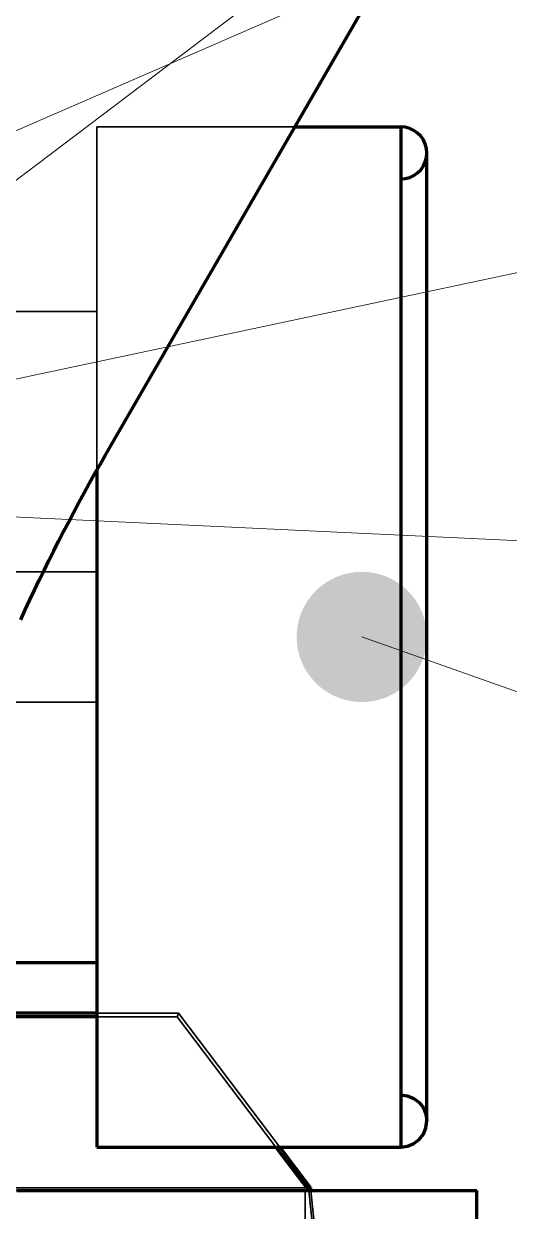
# Model space of a CAD drawing. Header units: millimetres. Extents: x 0 to 2382, y 0 to 420.
# Drawn here: x 1006.72 to 1011.19, y 346.25 to 357.19 of the extents above; entities that cross this region are included whole.
import ezdxf

# ---------------------------------------------------------------- set-up
doc = ezdxf.new("R2010")
doc.units = ezdxf.units.MM
doc.linetypes.add('IRAM-E-TRAZOS', pattern=[5, 4, -1])
for name, color, linetype, lineweight in [('01-VISIBLE', 7, 'CONTINUOUS', 70), ('02-OCULTA', 4, 'IRAM-E-TRAZOS', 35), ('08-FINA', 5, 'CONTINUOUS', 18)]:
    doc.layers.add(name, color=color, linetype=linetype, lineweight=lineweight)

msp = doc.modelspace()

# ---------------------------------------------------------------- hatches: boundary and pattern name
at = {"layer": '08-FINA'}
h = msp.add_hatch(color=7, dxfattribs=at)
h.dxf.hatch_style = 1
edge = h.paths.add_edge_path()
edge.add_arc((1009.832, 351.543), 0.6, 0, 360)

# ---------------------------------------------------------------- linework, layer by layer
at = {"layer": '01-VISIBLE'}
for points in [[(1007.471, 353.22), (1012.791, 362.436)], [(1012.791, 362.436), (1009.216, 356.243)], [(1009.216, 356.243), (1010.192, 356.243)], [(1010.192, 356.243), (1010.192, 356.143), (1010.192, 356.043), (1010.192, 355.943), (1010.192, 355.843), (1010.192, 355.743), (1010.192, 355.643), (1010.192, 355.543), (1010.192, 355.443), (1010.192, 355.343), (1010.192, 355.243), (1010.192, 355.143), (1010.192, 355.043), (1010.192, 354.943), (1010.192, 354.843), (1010.192, 354.743), (1010.192, 354.643), (1010.192, 354.543), (1010.192, 354.443), (1010.192, 354.343), (1010.192, 354.243), (1010.192, 354.143), (1010.192, 354.043), (1010.192, 353.943), (1010.192, 353.843), (1010.192, 353.743), (1010.192, 353.643), (1010.192, 353.543), (1010.192, 353.443), (1010.192, 353.343), (1010.192, 353.243), (1010.192, 353.143), (1010.192, 353.043), (1010.192, 352.943), (1010.192, 352.843), (1010.192, 352.743), (1010.192, 352.643), (1010.192, 352.543), (1010.192, 352.443), (1010.192, 352.343), (1010.192, 352.243), (1010.192, 352.143), (1010.192, 352.043), (1010.192, 351.943), (1010.192, 351.843), (1010.192, 351.743), (1010.192, 351.643), (1010.192, 351.543), (1010.192, 351.443), (1010.192, 351.343), (1010.192, 351.243), (1010.192, 351.143), (1010.192, 351.043), (1010.192, 350.943), (1010.192, 350.843), (1010.192, 350.743), (1010.192, 350.643), (1010.192, 350.543), (1010.192, 350.443), (1010.192, 350.343), (1010.192, 350.243), (1010.192, 350.143), (1010.192, 350.043), (1010.192, 349.943), (1010.192, 349.843), (1010.192, 349.743), (1010.192, 349.643), (1010.192, 349.543), (1010.192, 349.443), (1010.192, 349.343), (1010.192, 349.243), (1010.192, 349.143), (1010.192, 349.043), (1010.192, 348.943), (1010.192, 348.843), (1010.192, 348.743), (1010.192, 348.643), (1010.192, 348.543), (1010.192, 348.443), (1010.192, 348.343), (1010.192, 348.243), (1010.192, 348.143), (1010.192, 348.043), (1010.192, 347.943), (1010.192, 347.843), (1010.192, 347.743), (1010.192, 347.643), (1010.192, 347.543), (1010.192, 347.443), (1010.192, 347.343), (1010.192, 347.243), (1010.192, 347.143), (1010.192, 347.043), (1010.192, 346.943), (1010.192, 346.843)], [(1010.192, 355.763), (1010.233, 355.766), (1010.274, 355.777), (1010.312, 355.795), (1010.346, 355.819), (1010.376, 355.848), (1010.4, 355.883), (1010.417, 355.921), (1010.428, 355.961), (1010.432, 356.003), (1010.428, 356.044), (1010.417, 356.085), (1010.4, 356.123), (1010.376, 356.157), (1010.346, 356.186), (1010.312, 356.21), (1010.274, 356.228), (1010.233, 356.239), (1010.192, 356.243)], [(1010.432, 347.083), (1010.432, 347.183), (1010.432, 347.283), (1010.432, 347.383), (1010.432, 347.483), (1010.432, 347.584), (1010.432, 347.684), (1010.432, 347.784), (1010.432, 347.884), (1010.432, 347.985), (1010.432, 348.085), (1010.432, 348.185), (1010.432, 348.285), (1010.432, 348.386), (1010.432, 348.486), (1010.432, 348.586), (1010.432, 348.686), (1010.432, 348.786), (1010.432, 348.887), (1010.432, 348.987), (1010.432, 349.087), (1010.432, 349.187), (1010.432, 349.288), (1010.432, 349.388), (1010.432, 349.488), (1010.432, 349.588), (1010.432, 349.688), (1010.432, 349.789), (1010.432, 349.889), (1010.432, 349.989), (1010.432, 350.089), (1010.432, 350.19), (1010.432, 350.29), (1010.432, 350.39), (1010.432, 350.49), (1010.432, 350.59), (1010.432, 350.691), (1010.432, 350.791), (1010.432, 350.891), (1010.432, 350.991), (1010.432, 351.092), (1010.432, 351.192), (1010.432, 351.292), (1010.432, 351.392), (1010.432, 351.492), (1010.432, 351.593), (1010.432, 351.693), (1010.432, 351.793), (1010.432, 351.893), (1010.432, 351.994), (1010.432, 352.094), (1010.432, 352.194), (1010.432, 352.294), (1010.432, 352.395), (1010.432, 352.495), (1010.432, 352.595), (1010.432, 352.695), (1010.432, 352.795), (1010.432, 352.896), (1010.432, 352.996), (1010.432, 353.096), (1010.432, 353.196), (1010.432, 353.297), (1010.432, 353.397), (1010.432, 353.497), (1010.432, 353.597), (1010.432, 353.697), (1010.432, 353.798), (1010.432, 353.898), (1010.432, 353.998), (1010.432, 354.098), (1010.432, 354.199), (1010.432, 354.299), (1010.432, 354.399), (1010.432, 354.499), (1010.432, 354.599), (1010.432, 354.7), (1010.432, 354.8), (1010.432, 354.9), (1010.432, 355), (1010.432, 355.101), (1010.432, 355.201), (1010.432, 355.301), (1010.432, 355.401), (1010.432, 355.501), (1010.432, 355.602), (1010.432, 355.702), (1010.432, 355.802), (1010.432, 355.902), (1010.432, 356.003)], [(1010.432, 347.083), (1010.432, 347.183), (1010.432, 347.283), (1010.432, 347.383), (1010.432, 347.483), (1010.432, 347.584), (1010.432, 347.684), (1010.432, 347.784), (1010.432, 347.884), (1010.432, 347.985), (1010.432, 348.085), (1010.432, 348.185), (1010.432, 348.285), (1010.432, 348.386), (1010.432, 348.486), (1010.432, 348.586), (1010.432, 348.686), (1010.432, 348.786), (1010.432, 348.887), (1010.432, 348.987), (1010.432, 349.087), (1010.432, 349.187), (1010.432, 349.288), (1010.432, 349.388), (1010.432, 349.488), (1010.432, 349.588), (1010.432, 349.688), (1010.432, 349.789), (1010.432, 349.889), (1010.432, 349.989), (1010.432, 350.089), (1010.432, 350.19), (1010.432, 350.29), (1010.432, 350.39), (1010.432, 350.49), (1010.432, 350.59), (1010.432, 350.691), (1010.432, 350.791), (1010.432, 350.891), (1010.432, 350.991), (1010.432, 351.092), (1010.432, 351.192), (1010.432, 351.292), (1010.432, 351.392), (1010.432, 351.492), (1010.432, 351.593), (1010.432, 351.693), (1010.432, 351.793), (1010.432, 351.893), (1010.432, 351.994), (1010.432, 352.094), (1010.432, 352.194), (1010.432, 352.294), (1010.432, 352.395), (1010.432, 352.495), (1010.432, 352.595), (1010.432, 352.695), (1010.432, 352.795), (1010.432, 352.896), (1010.432, 352.996), (1010.432, 353.096), (1010.432, 353.196), (1010.432, 353.297), (1010.432, 353.397), (1010.432, 353.497), (1010.432, 353.597), (1010.432, 353.697), (1010.432, 353.798), (1010.432, 353.898), (1010.432, 353.998), (1010.432, 354.098), (1010.432, 354.199), (1010.432, 354.299), (1010.432, 354.399), (1010.432, 354.499), (1010.432, 354.599), (1010.432, 354.7), (1010.432, 354.8), (1010.432, 354.9), (1010.432, 355), (1010.432, 355.101), (1010.432, 355.201), (1010.432, 355.301), (1010.432, 355.401), (1010.432, 355.501), (1010.432, 355.602), (1010.432, 355.702), (1010.432, 355.802), (1010.432, 355.902), (1010.432, 356.003)], [(1006.691, 351.702), (1006.732, 351.793), (1006.775, 351.884), (1006.817, 351.975), (1006.861, 352.066), (1006.905, 352.156), (1006.949, 352.246), (1006.994, 352.336), (1007.039, 352.426), (1007.085, 352.515), (1007.132, 352.604), (1007.179, 352.693), (1007.226, 352.782), (1007.274, 352.87), (1007.322, 352.958), (1007.371, 353.046), (1007.421, 353.133), (1007.471, 353.22)], [(1007.392, 353.082), (1007.392, 352.981), (1007.392, 352.88), (1007.392, 352.78), (1007.392, 352.679), (1007.392, 352.578), (1007.392, 352.478), (1007.392, 352.377), (1007.392, 352.277), (1007.392, 352.176), (1007.392, 352.075), (1007.392, 351.975), (1007.392, 351.874), (1007.392, 351.773), (1007.392, 351.673), (1007.392, 351.572), (1007.392, 351.472), (1007.392, 351.371), (1007.392, 351.27), (1007.392, 351.17), (1007.392, 351.069), (1007.392, 350.968), (1007.392, 350.868), (1007.392, 350.767), (1007.392, 350.667), (1007.392, 350.566), (1007.392, 350.465), (1007.392, 350.365), (1007.392, 350.264), (1007.392, 350.163), (1007.392, 350.063), (1007.392, 349.962), (1007.392, 349.861), (1007.392, 349.761), (1007.392, 349.66), (1007.392, 349.56), (1007.392, 349.459), (1007.392, 349.358), (1007.392, 349.258), (1007.392, 349.157), (1007.392, 349.056), (1007.392, 348.956), (1007.392, 348.855), (1007.392, 348.755), (1007.392, 348.654), (1007.392, 348.553), (1007.392, 348.453), (1007.392, 348.352), (1007.392, 348.251), (1007.392, 348.151), (1007.392, 348.05), (1007.392, 347.95), (1007.392, 347.849), (1007.392, 347.748), (1007.392, 347.648), (1007.392, 347.547), (1007.392, 347.446), (1007.392, 347.346), (1007.392, 347.245), (1007.392, 347.144), (1007.392, 347.044), (1007.392, 346.943), (1007.392, 346.843)], [(1006.592, 348.543), (1007.392, 348.543)], [(1007.392, 348.076), (1006.592, 348.076)], [(1007.392, 348.043), (1006.592, 348.043)], [(1010.192, 347.323), (1010.254, 347.314), (1010.312, 347.29), (1010.361, 347.252), (1010.4, 347.203), (1010.423, 347.145), (1010.432, 347.083)], [(1010.192, 346.843), (1010.254, 346.851), (1010.312, 346.875), (1010.361, 346.913), (1010.4, 346.963), (1010.423, 347.02), (1010.432, 347.083)], [(1007.392, 346.843), (1010.192, 346.843)], [(1009.343, 346.443), (1009.04, 346.843)], [(1009.076, 346.843), (1009.361, 346.467)], [(1006.654, 346.443), (1006.755, 346.443), (1006.856, 346.443), (1006.956, 346.443), (1007.057, 346.443), (1007.158, 346.443), (1007.259, 346.443), (1007.36, 346.443), (1007.461, 346.443), (1007.562, 346.443), (1007.663, 346.443), (1007.764, 346.443), (1007.865, 346.443), (1007.966, 346.443), (1008.066, 346.443), (1008.167, 346.443), (1008.268, 346.443), (1008.369, 346.443), (1008.47, 346.443), (1008.571, 346.443), (1008.672, 346.443), (1008.773, 346.443), (1008.874, 346.443), (1008.975, 346.443), (1009.075, 346.443), (1009.176, 346.443), (1009.277, 346.443), (1009.378, 346.443), (1009.479, 346.443), (1009.58, 346.443), (1009.681, 346.443), (1009.782, 346.443), (1009.883, 346.443), (1009.984, 346.443), (1010.084, 346.443), (1010.185, 346.443), (1010.286, 346.443), (1010.387, 346.443), (1010.488, 346.443), (1010.589, 346.443), (1010.69, 346.443), (1010.791, 346.443), (1010.892, 346.443)], [(1009.361, 346.467), (1009.363, 346.443)], [(1010.892, 344.043), (1010.892, 346.443)]]:
    msp.add_lwpolyline(points, dxfattribs=at)
at = {"layer": '02-OCULTA'}
for points in [[(1007.392, 346.843), (1007.392, 346.943), (1007.392, 347.043), (1007.392, 347.143), (1007.392, 347.243), (1007.392, 347.343), (1007.392, 347.443), (1007.392, 347.543), (1007.392, 347.643), (1007.392, 347.743), (1007.392, 347.843), (1007.392, 347.943), (1007.392, 348.043), (1007.392, 348.143), (1007.392, 348.243), (1007.392, 348.343), (1007.392, 348.443), (1007.392, 348.543), (1007.392, 348.643), (1007.392, 348.743), (1007.392, 348.843), (1007.392, 348.943), (1007.392, 349.043), (1007.392, 349.143), (1007.392, 349.243), (1007.392, 349.343), (1007.392, 349.443), (1007.392, 349.543), (1007.392, 349.643), (1007.392, 349.743), (1007.392, 349.843), (1007.392, 349.943), (1007.392, 350.043), (1007.392, 350.143), (1007.392, 350.243), (1007.392, 350.343), (1007.392, 350.443), (1007.392, 350.543), (1007.392, 350.643), (1007.392, 350.743), (1007.392, 350.843), (1007.392, 350.943), (1007.392, 351.043), (1007.392, 351.143), (1007.392, 351.243), (1007.392, 351.343), (1007.392, 351.443), (1007.392, 351.543), (1007.392, 351.643), (1007.392, 351.743), (1007.392, 351.843), (1007.392, 351.943), (1007.392, 352.043), (1007.392, 352.143), (1007.392, 352.243), (1007.392, 352.343), (1007.392, 352.443), (1007.392, 352.543), (1007.392, 352.643), (1007.392, 352.743), (1007.392, 352.843), (1007.392, 352.943), (1007.392, 353.043), (1007.392, 353.143), (1007.392, 353.243), (1007.392, 353.343), (1007.392, 353.443), (1007.392, 353.543), (1007.392, 353.643), (1007.392, 353.743), (1007.392, 353.843), (1007.392, 353.943), (1007.392, 354.043), (1007.392, 354.143), (1007.392, 354.243), (1007.392, 354.343), (1007.392, 354.443), (1007.392, 354.543), (1007.392, 354.643), (1007.392, 354.743), (1007.392, 354.843), (1007.392, 354.943), (1007.392, 355.043), (1007.392, 355.143), (1007.392, 355.243), (1007.392, 355.343), (1007.392, 355.443), (1007.392, 355.543), (1007.392, 355.643), (1007.392, 355.743), (1007.392, 355.843), (1007.392, 355.943), (1007.392, 356.043), (1007.392, 356.143), (1007.392, 356.243)], [(1007.392, 356.243), (1007.392, 356.141), (1007.392, 356.039), (1007.392, 355.937), (1007.392, 355.835), (1007.392, 355.733), (1007.392, 355.631), (1007.392, 355.529), (1007.392, 355.427), (1007.392, 355.325), (1007.392, 355.223), (1007.392, 355.121), (1007.392, 355.019), (1007.392, 354.917), (1007.392, 354.815), (1007.392, 354.713), (1007.392, 354.611), (1007.392, 354.509), (1007.392, 354.407), (1007.392, 354.305), (1007.392, 354.203), (1007.392, 354.101), (1007.392, 353.999), (1007.392, 353.897), (1007.392, 353.795), (1007.392, 353.693), (1007.392, 353.591), (1007.392, 353.489), (1007.392, 353.388), (1007.392, 353.286), (1007.392, 353.184), (1007.392, 353.082)], [(1007.392, 356.243), (1009.216, 356.243)], [(1009.216, 356.243), (1007.471, 353.22)], [(1010.192, 346.843), (1010.192, 346.943), (1010.192, 347.043), (1010.192, 347.143), (1010.192, 347.243), (1010.192, 347.343), (1010.192, 347.443), (1010.192, 347.543), (1010.192, 347.643), (1010.192, 347.743), (1010.192, 347.843), (1010.192, 347.943), (1010.192, 348.043), (1010.192, 348.143), (1010.192, 348.243), (1010.192, 348.343), (1010.192, 348.443), (1010.192, 348.543), (1010.192, 348.643), (1010.192, 348.743), (1010.192, 348.843), (1010.192, 348.943), (1010.192, 349.043), (1010.192, 349.143), (1010.192, 349.243), (1010.192, 349.343), (1010.192, 349.443), (1010.192, 349.543), (1010.192, 349.643), (1010.192, 349.743), (1010.192, 349.843), (1010.192, 349.943), (1010.192, 350.043), (1010.192, 350.143), (1010.192, 350.243), (1010.192, 350.343), (1010.192, 350.443), (1010.192, 350.543), (1010.192, 350.643), (1010.192, 350.743), (1010.192, 350.843), (1010.192, 350.943), (1010.192, 351.043), (1010.192, 351.143), (1010.192, 351.243), (1010.192, 351.343), (1010.192, 351.443), (1010.192, 351.543), (1010.192, 351.643), (1010.192, 351.743), (1010.192, 351.843), (1010.192, 351.943), (1010.192, 352.043), (1010.192, 352.143), (1010.192, 352.243), (1010.192, 352.343), (1010.192, 352.443), (1010.192, 352.543), (1010.192, 352.643), (1010.192, 352.743), (1010.192, 352.843), (1010.192, 352.943), (1010.192, 353.043), (1010.192, 353.143), (1010.192, 353.243), (1010.192, 353.343), (1010.192, 353.443), (1010.192, 353.543), (1010.192, 353.643), (1010.192, 353.743), (1010.192, 353.843), (1010.192, 353.943), (1010.192, 354.043), (1010.192, 354.143), (1010.192, 354.243), (1010.192, 354.343), (1010.192, 354.443), (1010.192, 354.543), (1010.192, 354.643), (1010.192, 354.743), (1010.192, 354.843), (1010.192, 354.943), (1010.192, 355.043), (1010.192, 355.143), (1010.192, 355.243), (1010.192, 355.343), (1010.192, 355.443), (1010.192, 355.543), (1010.192, 355.643), (1010.192, 355.743), (1010.192, 355.843), (1010.192, 355.943), (1010.192, 356.043), (1010.192, 356.143), (1010.192, 356.243)], [(1010.192, 355.763), (1010.192, 355.662), (1010.192, 355.562), (1010.192, 355.461), (1010.192, 355.361), (1010.192, 355.26), (1010.192, 355.16), (1010.192, 355.059), (1010.192, 354.959), (1010.192, 354.858), (1010.192, 354.758), (1010.192, 354.657), (1010.192, 354.557), (1010.192, 354.456), (1010.192, 354.356), (1010.192, 354.255), (1010.192, 354.155), (1010.192, 354.055), (1010.192, 353.954), (1010.192, 353.854), (1010.192, 353.753), (1010.192, 353.653), (1010.192, 353.552), (1010.192, 353.452), (1010.192, 353.351), (1010.192, 353.251), (1010.192, 353.15), (1010.192, 353.05), (1010.192, 352.949), (1010.192, 352.849), (1010.192, 352.748), (1010.192, 352.648), (1010.192, 352.547), (1010.192, 352.447), (1010.192, 352.346), (1010.192, 352.246), (1010.192, 352.145), (1010.192, 352.045), (1010.192, 351.945), (1010.192, 351.844), (1010.192, 351.744), (1010.192, 351.643), (1010.192, 351.543), (1010.192, 351.442), (1010.192, 351.342), (1010.192, 351.241), (1010.192, 351.141), (1010.192, 351.04), (1010.192, 350.94), (1010.192, 350.839), (1010.192, 350.739), (1010.192, 350.638), (1010.192, 350.538), (1010.192, 350.437), (1010.192, 350.337), (1010.192, 350.236), (1010.192, 350.136), (1010.192, 350.035), (1010.192, 349.935), (1010.192, 349.835), (1010.192, 349.734), (1010.192, 349.634), (1010.192, 349.533), (1010.192, 349.433), (1010.192, 349.332), (1010.192, 349.232), (1010.192, 349.131), (1010.192, 349.031), (1010.192, 348.93), (1010.192, 348.83), (1010.192, 348.729), (1010.192, 348.629), (1010.192, 348.528), (1010.192, 348.428), (1010.192, 348.327), (1010.192, 348.227), (1010.192, 348.126), (1010.192, 348.026), (1010.192, 347.925), (1010.192, 347.825), (1010.192, 347.725), (1010.192, 347.624), (1010.192, 347.524), (1010.192, 347.423), (1010.192, 347.323)], [(1010.192, 347.323), (1010.192, 347.423), (1010.192, 347.524), (1010.192, 347.624), (1010.192, 347.725), (1010.192, 347.825), (1010.192, 347.925), (1010.192, 348.026), (1010.192, 348.126), (1010.192, 348.227), (1010.192, 348.327), (1010.192, 348.428), (1010.192, 348.528), (1010.192, 348.629), (1010.192, 348.729), (1010.192, 348.83), (1010.192, 348.93), (1010.192, 349.031), (1010.192, 349.131), (1010.192, 349.232), (1010.192, 349.332), (1010.192, 349.433), (1010.192, 349.533), (1010.192, 349.634), (1010.192, 349.734), (1010.192, 349.835), (1010.192, 349.935), (1010.192, 350.035), (1010.192, 350.136), (1010.192, 350.236), (1010.192, 350.337), (1010.192, 350.437), (1010.192, 350.538), (1010.192, 350.638), (1010.192, 350.739), (1010.192, 350.839), (1010.192, 350.94), (1010.192, 351.04), (1010.192, 351.141), (1010.192, 351.241), (1010.192, 351.342), (1010.192, 351.442), (1010.192, 351.543), (1010.192, 351.643), (1010.192, 351.744), (1010.192, 351.844), (1010.192, 351.945), (1010.192, 352.045), (1010.192, 352.145), (1010.192, 352.246), (1010.192, 352.346), (1010.192, 352.447), (1010.192, 352.547), (1010.192, 352.648), (1010.192, 352.748), (1010.192, 352.849), (1010.192, 352.949), (1010.192, 353.05), (1010.192, 353.15), (1010.192, 353.251), (1010.192, 353.351), (1010.192, 353.452), (1010.192, 353.552), (1010.192, 353.653), (1010.192, 353.753), (1010.192, 353.854), (1010.192, 353.954), (1010.192, 354.055), (1010.192, 354.155), (1010.192, 354.255), (1010.192, 354.356), (1010.192, 354.456), (1010.192, 354.557), (1010.192, 354.657), (1010.192, 354.758), (1010.192, 354.858), (1010.192, 354.959), (1010.192, 355.059), (1010.192, 355.16), (1010.192, 355.26), (1010.192, 355.361), (1010.192, 355.461), (1010.192, 355.562), (1010.192, 355.662), (1010.192, 355.763)], [(1006.392, 354.543), (1007.392, 354.543)], [(1007.392, 348.543), (1007.392, 348.643), (1007.392, 348.743), (1007.392, 348.843), (1007.392, 348.943), (1007.392, 349.043), (1007.392, 349.143), (1007.392, 349.243), (1007.392, 349.343), (1007.392, 349.443), (1007.392, 349.543), (1007.392, 349.643), (1007.392, 349.743), (1007.392, 349.843), (1007.392, 349.943), (1007.392, 350.043), (1007.392, 350.143), (1007.392, 350.243), (1007.392, 350.343), (1007.392, 350.443), (1007.392, 350.543), (1007.392, 350.643), (1007.392, 350.743), (1007.392, 350.843), (1007.392, 350.943), (1007.392, 351.043), (1007.392, 351.143), (1007.392, 351.243), (1007.392, 351.343), (1007.392, 351.443), (1007.392, 351.543), (1007.392, 351.643), (1007.392, 351.743), (1007.392, 351.843), (1007.392, 351.943), (1007.392, 352.043), (1007.392, 352.143), (1007.392, 352.243), (1007.392, 352.343), (1007.392, 352.443), (1007.392, 352.543), (1007.392, 352.643), (1007.392, 352.743), (1007.392, 352.843), (1007.392, 352.943), (1007.392, 353.043), (1007.392, 353.143), (1007.392, 353.243), (1007.392, 353.343), (1007.392, 353.443), (1007.392, 353.543), (1007.392, 353.643), (1007.392, 353.743), (1007.392, 353.843), (1007.392, 353.943), (1007.392, 354.043), (1007.392, 354.143), (1007.392, 354.243), (1007.392, 354.343), (1007.392, 354.443), (1007.392, 354.543)], [(1007.392, 354.543), (1007.392, 354.443), (1007.392, 354.343), (1007.392, 354.243), (1007.392, 354.143), (1007.392, 354.043), (1007.392, 353.943), (1007.392, 353.843), (1007.392, 353.743), (1007.392, 353.643), (1007.392, 353.543), (1007.392, 353.443), (1007.392, 353.343), (1007.392, 353.243), (1007.392, 353.143), (1007.392, 353.043), (1007.392, 352.943), (1007.392, 352.843), (1007.392, 352.743), (1007.392, 352.643), (1007.392, 352.543), (1007.392, 352.443), (1007.392, 352.343), (1007.392, 352.243), (1007.392, 352.143), (1007.392, 352.043), (1007.392, 351.943), (1007.392, 351.843), (1007.392, 351.743), (1007.392, 351.643), (1007.392, 351.543), (1007.392, 351.443), (1007.392, 351.343), (1007.392, 351.243), (1007.392, 351.143), (1007.392, 351.043), (1007.392, 350.943), (1007.392, 350.843), (1007.392, 350.743), (1007.392, 350.643), (1007.392, 350.543), (1007.392, 350.443), (1007.392, 350.343), (1007.392, 350.243), (1007.392, 350.143), (1007.392, 350.043), (1007.392, 349.943), (1007.392, 349.843), (1007.392, 349.743), (1007.392, 349.643), (1007.392, 349.543), (1007.392, 349.443), (1007.392, 349.343), (1007.392, 349.243), (1007.392, 349.143), (1007.392, 349.043), (1007.392, 348.943), (1007.392, 348.843), (1007.392, 348.743), (1007.392, 348.643), (1007.392, 348.543)], [(1007.471, 353.22), (1007.421, 353.133), (1007.371, 353.046), (1007.322, 352.958), (1007.274, 352.87), (1007.226, 352.782), (1007.179, 352.693), (1007.132, 352.604), (1007.085, 352.515), (1007.039, 352.426), (1006.994, 352.336), (1006.949, 352.246), (1006.905, 352.156), (1006.861, 352.066), (1006.817, 351.975), (1006.775, 351.884), (1006.732, 351.793), (1006.691, 351.702)], [(1006.392, 352.143), (1007.392, 352.143)], [(1007.392, 350.943), (1007.392, 351.043), (1007.392, 351.143), (1007.392, 351.243), (1007.392, 351.343), (1007.392, 351.443), (1007.392, 351.543), (1007.392, 351.643), (1007.392, 351.743), (1007.392, 351.843), (1007.392, 351.943), (1007.392, 352.043), (1007.392, 352.143)], [(1007.392, 352.143), (1007.392, 352.043), (1007.392, 351.943), (1007.392, 351.843), (1007.392, 351.743), (1007.392, 351.643), (1007.392, 351.543), (1007.392, 351.443), (1007.392, 351.343), (1007.392, 351.243), (1007.392, 351.143), (1007.392, 351.043), (1007.392, 350.943)], [(1006.392, 350.943), (1007.392, 350.943)], [(1008.143, 348.076), (1007.392, 348.076)], [(1008.131, 348.043), (1008.143, 348.076)], [(1008.143, 348.076), (1009.076, 346.843)], [(1008.131, 348.043), (1007.392, 348.043)], [(1009.04, 346.843), (1008.131, 348.043)], [(1009.343, 346.443), (1004.147, 346.443)], [(1009.361, 346.467), (1004.164, 346.467)], [(1010.892, 346.443), (1010.79, 346.443), (1010.689, 346.443), (1010.588, 346.443), (1010.487, 346.443), (1010.386, 346.443), (1010.284, 346.443), (1010.183, 346.443), (1010.082, 346.443), (1009.981, 346.443), (1009.879, 346.443), (1009.778, 346.443), (1009.677, 346.443), (1009.576, 346.443), (1009.475, 346.443), (1009.373, 346.443), (1009.272, 346.443), (1009.171, 346.443), (1009.07, 346.443), (1008.968, 346.443), (1008.867, 346.443), (1008.766, 346.443), (1008.665, 346.443), (1008.564, 346.443), (1008.462, 346.443), (1008.361, 346.443), (1008.26, 346.443), (1008.159, 346.443), (1008.058, 346.443), (1007.956, 346.443), (1007.855, 346.443), (1007.754, 346.443), (1007.653, 346.443), (1007.551, 346.443), (1007.45, 346.443), (1007.349, 346.443), (1007.248, 346.443), (1007.147, 346.443), (1007.045, 346.443), (1006.944, 346.443), (1006.843, 346.443), (1006.742, 346.443), (1006.64, 346.443)], [(1006.704, 346.443), (1006.804, 346.443), (1006.905, 346.443), (1007.005, 346.443), (1007.105, 346.443), (1007.205, 346.443), (1007.306, 346.443), (1007.406, 346.443), (1007.506, 346.443), (1007.607, 346.443), (1007.707, 346.443), (1007.807, 346.443), (1007.907, 346.443), (1008.008, 346.443), (1008.108, 346.443), (1008.208, 346.443), (1008.309, 346.443), (1008.409, 346.443), (1008.509, 346.443), (1008.61, 346.443), (1008.71, 346.443), (1008.81, 346.443), (1008.91, 346.443), (1009.011, 346.443), (1009.111, 346.443), (1009.211, 346.443), (1009.312, 346.443)], [(1009.312, 346.443), (1009.211, 346.443), (1009.111, 346.443), (1009.011, 346.443), (1008.91, 346.443), (1008.81, 346.443), (1008.71, 346.443), (1008.61, 346.443), (1008.509, 346.443), (1008.409, 346.443), (1008.309, 346.443), (1008.208, 346.443), (1008.108, 346.443), (1008.008, 346.443), (1007.907, 346.443), (1007.807, 346.443), (1007.707, 346.443), (1007.607, 346.443), (1007.506, 346.443), (1007.406, 346.443), (1007.306, 346.443), (1007.205, 346.443), (1007.105, 346.443), (1007.005, 346.443), (1006.905, 346.443), (1006.804, 346.443), (1006.704, 346.443)], [(1009.312, 344.043), (1009.312, 346.443)], [(1009.593, 344.043), (1009.343, 346.443)], [(1009.363, 346.443), (1009.613, 344.047)]]:
    msp.add_lwpolyline(points, dxfattribs=at)
at = {"layer": '08-FINA'}
for p, q in [((1031.311, 374.419), (1005.472, 354.863)), ((1030.832, 366.737), (1002.592, 354.443)), ((1030.587, 359.002), (1002.992, 353.143)), ((1030.504, 351.522), (1002.592, 352.84)), ((1030.728, 344.165), (1009.832, 351.543))]:
    msp.add_line(p, q, dxfattribs=at)
msp.add_circle((990.667, 354.167), 36.833, dxfattribs=at)

doc.saveas('drawing.dxf')
